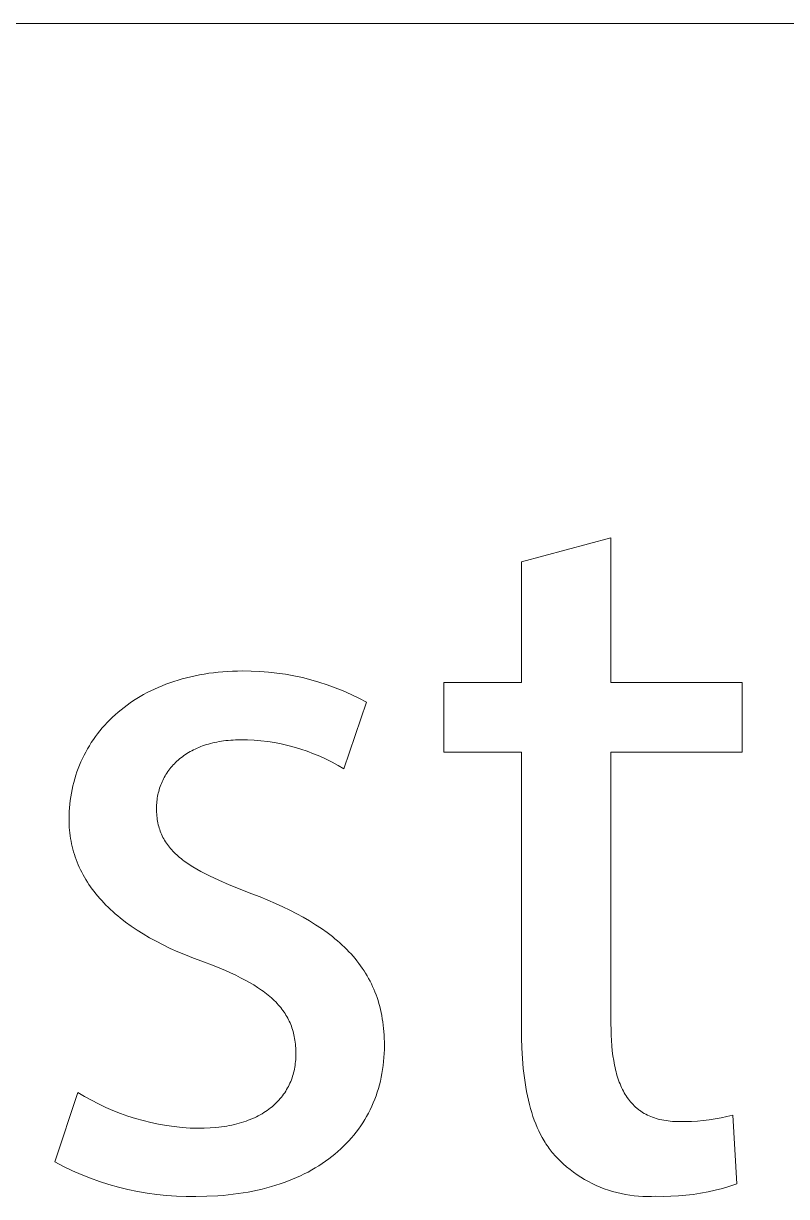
# Model space of a CAD drawing. Header units: millimetres. Extents: x 0 to 4030, y 0 to 2816.
# Drawn here: x 3224.49 to 3254.1, y 67.11 to 112.62 of the extents above; entities that cross this region are included whole.
import ezdxf

# ---------------------------------------------------------------- set-up
doc = ezdxf.new("R2010")
doc.units = ezdxf.units.MM
doc.header["$MEASUREMENT"] = 0
doc.layers.add('Domyślny', color=7, linetype='Continuous', true_color=0x000000)

msp = doc.modelspace()

# ---------------------------------------------------------------- linework, layer by layer
at = {"layer": 'Domyślny', "color": 18, "lineweight": 15, "true_color": 0x000000}
for p, q in [((2507.177, 112.62), (4026.414, 112.62)), ((3243.813, 91.734), (3247.288, 92.66)), ((3247.288, 92.66), (3247.288, 87.05)), ((3243.813, 87.05), (3243.813, 91.734)), ((3231.325, 87.351), (3231.5, 87.382)), ((3231.5, 87.382), (3231.678, 87.409)), ((3231.678, 87.409), (3231.859, 87.433)), ((3231.859, 87.433), (3232.042, 87.453)), ((3232.042, 87.453), (3232.228, 87.47)), ((3232.228, 87.47), (3232.416, 87.483)), ((3232.416, 87.483), (3232.607, 87.492)), ((3232.607, 87.492), (3232.8, 87.498)), ((3232.8, 87.498), (3232.996, 87.5)), ((3232.996, 87.5), (3233.329, 87.496)), ((3233.329, 87.496), (3233.663, 87.482)), ((3233.663, 87.482), (3233.996, 87.456)), ((3233.996, 87.456), (3234.327, 87.419)), ((3234.327, 87.419), (3234.658, 87.37)), ((3229.717, 86.865), (3229.866, 86.928)), ((3229.866, 86.928), (3230.017, 86.987)), ((3230.017, 86.987), (3230.171, 87.044)), ((3230.171, 87.044), (3230.327, 87.097)), ((3230.327, 87.097), (3230.487, 87.147)), ((3230.487, 87.147), (3230.649, 87.195)), ((3230.649, 87.195), (3230.814, 87.239)), ((3230.814, 87.239), (3230.981, 87.279)), ((3230.981, 87.279), (3231.152, 87.317)), ((3231.152, 87.317), (3231.325, 87.351)), ((3234.658, 87.37), (3234.986, 87.311)), ((3234.986, 87.311), (3235.312, 87.241)), ((3235.312, 87.241), (3235.636, 87.159)), ((3235.636, 87.159), (3235.957, 87.067)), ((3235.957, 87.067), (3236.275, 86.964)), ((3236.275, 86.964), (3236.588, 86.85)), ((3240.806, 84.352), (3240.806, 87.05)), ((3240.806, 87.05), (3243.813, 87.05)), ((3247.288, 87.05), (3252.375, 87.05)), ((3252.375, 87.05), (3252.375, 84.352)), ((3228.887, 86.431), (3229.018, 86.51)), ((3229.018, 86.51), (3229.152, 86.587)), ((3229.152, 86.587), (3229.289, 86.661)), ((3229.289, 86.661), (3229.429, 86.732)), ((3229.429, 86.732), (3229.572, 86.8)), ((3229.572, 86.8), (3229.717, 86.865)), ((3236.588, 86.85), (3236.898, 86.726)), ((3236.898, 86.726), (3237.204, 86.591)), ((3237.204, 86.591), (3237.504, 86.447)), ((3228.275, 85.996), (3228.392, 86.088)), ((3228.392, 86.088), (3228.511, 86.178)), ((3228.511, 86.178), (3228.633, 86.265)), ((3228.633, 86.265), (3228.758, 86.349)), ((3228.758, 86.349), (3228.887, 86.431)), ((3237.8, 86.292), (3236.928, 83.701)), ((3237.504, 86.447), (3237.8, 86.292)), ((3227.74, 85.502), (3227.841, 85.605)), ((3227.841, 85.605), (3227.945, 85.706)), ((3227.945, 85.706), (3228.052, 85.805)), ((3228.052, 85.805), (3228.162, 85.902)), ((3228.162, 85.902), (3228.275, 85.996)), ((3227.368, 85.067), (3227.456, 85.179)), ((3227.456, 85.179), (3227.547, 85.288)), ((3227.547, 85.288), (3227.642, 85.396)), ((3227.642, 85.396), (3227.74, 85.502)), ((3227.047, 84.6), (3227.122, 84.72)), ((3227.122, 84.72), (3227.201, 84.837)), ((3227.201, 84.837), (3227.282, 84.953)), ((3227.282, 84.953), (3227.368, 85.067)), ((3231.671, 84.666), (3231.593, 84.642)), ((3231.751, 84.687), (3231.671, 84.666)), ((3231.832, 84.708), (3231.751, 84.687)), ((3231.914, 84.727), (3231.832, 84.708)), ((3231.998, 84.744), (3231.914, 84.727)), ((3232.083, 84.76), (3231.998, 84.744)), ((3232.17, 84.774), (3232.083, 84.76)), ((3232.258, 84.787), (3232.17, 84.774)), ((3232.348, 84.798), (3232.258, 84.787)), ((3232.439, 84.807), (3232.348, 84.798)), ((3232.531, 84.815), (3232.439, 84.807)), ((3232.625, 84.821), (3232.531, 84.815)), ((3232.72, 84.825), (3232.625, 84.821)), ((3232.817, 84.828), (3232.72, 84.825)), ((3232.915, 84.829), (3232.817, 84.828)), ((3233.179, 84.825), (3232.915, 84.829)), ((3233.442, 84.812), (3233.179, 84.825)), ((3233.705, 84.79), (3233.442, 84.812)), ((3233.967, 84.759), (3233.705, 84.79)), ((3234.228, 84.719), (3233.967, 84.759)), ((3234.487, 84.67), (3234.228, 84.719)), ((3234.745, 84.612), (3234.487, 84.67)), ((3226.779, 84.106), (3226.841, 84.232)), ((3226.841, 84.232), (3226.906, 84.356)), ((3226.906, 84.356), (3226.975, 84.479)), ((3226.975, 84.479), (3227.047, 84.6)), ((3230.714, 84.216), (3230.656, 84.175)), ((3230.772, 84.256), (3230.714, 84.216)), ((3230.832, 84.296), (3230.772, 84.256)), ((3230.894, 84.334), (3230.832, 84.296)), ((3230.957, 84.37), (3230.894, 84.334)), ((3231.022, 84.406), (3230.957, 84.37)), ((3231.088, 84.44), (3231.022, 84.406)), ((3231.156, 84.473), (3231.088, 84.44)), ((3231.225, 84.504), (3231.156, 84.473)), ((3231.296, 84.535), (3231.225, 84.504)), ((3231.368, 84.564), (3231.296, 84.535)), ((3231.441, 84.591), (3231.368, 84.564)), ((3231.517, 84.617), (3231.441, 84.591)), ((3231.593, 84.642), (3231.517, 84.617)), ((3235, 84.545), (3234.745, 84.612)), ((3235.253, 84.469), (3235, 84.545)), ((3235.503, 84.385), (3235.253, 84.469)), ((3235.75, 84.292), (3235.503, 84.385)), ((3235.993, 84.19), (3235.75, 84.292)), ((3243.813, 84.352), (3240.806, 84.352)), ((3243.813, 73.696), (3243.813, 84.352)), ((3252.375, 84.352), (3247.288, 84.352)), ((3247.288, 84.352), (3247.288, 73.817)), ((3226.613, 83.718), (3226.665, 83.849)), ((3226.665, 83.849), (3226.72, 83.978)), ((3226.72, 83.978), (3226.779, 84.106)), ((3230.212, 83.754), (3230.17, 83.702)), ((3230.255, 83.804), (3230.212, 83.754)), ((3230.3, 83.854), (3230.255, 83.804)), ((3230.346, 83.903), (3230.3, 83.854)), ((3230.394, 83.951), (3230.346, 83.903)), ((3230.443, 83.998), (3230.394, 83.951)), ((3230.494, 84.044), (3230.443, 83.998)), ((3230.547, 84.088), (3230.494, 84.044)), ((3230.601, 84.132), (3230.547, 84.088)), ((3230.656, 84.175), (3230.601, 84.132)), ((3236.233, 84.08), (3235.993, 84.19)), ((3236.469, 83.962), (3236.233, 84.08)), ((3236.701, 83.836), (3236.469, 83.962)), ((3236.928, 83.701), (3236.701, 83.836)), ((3226.441, 83.18), (3226.479, 83.317)), ((3226.479, 83.317), (3226.52, 83.452)), ((3226.52, 83.452), (3226.565, 83.585)), ((3226.565, 83.585), (3226.613, 83.718)), ((3229.923, 83.316), (3229.894, 83.257)), ((3229.954, 83.373), (3229.923, 83.316)), ((3229.986, 83.43), (3229.954, 83.373)), ((3230.019, 83.486), (3229.986, 83.43)), ((3230.055, 83.541), (3230.019, 83.486)), ((3230.092, 83.596), (3230.055, 83.541)), ((3230.13, 83.649), (3230.092, 83.596)), ((3230.17, 83.702), (3230.13, 83.649)), ((3226.348, 82.764), (3226.376, 82.904)), ((3226.376, 82.904), (3226.406, 83.043)), ((3226.406, 83.043), (3226.441, 83.18)), ((3229.738, 82.83), (3229.722, 82.766)), ((3229.755, 82.893), (3229.738, 82.83)), ((3229.774, 82.955), (3229.755, 82.893)), ((3229.795, 83.017), (3229.774, 82.955)), ((3229.817, 83.078), (3229.795, 83.017)), ((3229.841, 83.138), (3229.817, 83.078)), ((3229.867, 83.198), (3229.841, 83.138)), ((3229.894, 83.257), (3229.867, 83.198)), ((3226.288, 82.338), (3226.304, 82.481)), ((3226.304, 82.481), (3226.325, 82.623)), ((3226.325, 82.623), (3226.348, 82.764)), ((3229.661, 82.374), (3229.657, 82.307)), ((3229.667, 82.44), (3229.661, 82.374)), ((3229.675, 82.506), (3229.667, 82.44)), ((3229.684, 82.572), (3229.675, 82.506)), ((3229.695, 82.637), (3229.684, 82.572)), ((3229.708, 82.702), (3229.695, 82.637)), ((3229.722, 82.766), (3229.708, 82.702)), ((3226.26, 81.902), (3226.266, 82.048)), ((3226.266, 82.048), (3226.275, 82.193)), ((3226.275, 82.193), (3226.288, 82.338)), ((3229.655, 82.239), (3229.654, 82.172)), ((3229.654, 82.172), (3229.655, 82.096)), ((3229.657, 82.307), (3229.655, 82.239)), ((3229.655, 82.096), (3229.657, 82.022)), ((3229.657, 82.022), (3229.661, 81.949)), ((3229.661, 81.949), (3229.667, 81.877)), ((3226.258, 81.756), (3226.26, 81.902)), ((3226.26, 81.646), (3226.258, 81.756)), ((3226.263, 81.538), (3226.26, 81.646)), ((3226.269, 81.43), (3226.263, 81.538)), ((3229.667, 81.877), (3229.675, 81.807)), ((3229.675, 81.807), (3229.684, 81.738)), ((3229.684, 81.738), (3229.696, 81.669)), ((3229.696, 81.669), (3229.708, 81.603)), ((3229.708, 81.603), (3229.723, 81.537)), ((3229.723, 81.537), (3229.739, 81.472)), ((3229.739, 81.472), (3229.757, 81.408)), ((3226.278, 81.322), (3226.269, 81.43)), ((3226.289, 81.216), (3226.278, 81.322)), ((3226.302, 81.11), (3226.289, 81.216)), ((3226.318, 81.004), (3226.302, 81.11)), ((3229.757, 81.408), (3229.777, 81.345)), ((3229.777, 81.345), (3229.799, 81.284)), ((3229.799, 81.284), (3229.822, 81.223)), ((3229.822, 81.223), (3229.847, 81.163)), ((3229.847, 81.163), (3229.874, 81.104)), ((3229.874, 81.104), (3229.903, 81.046)), ((3229.903, 81.046), (3229.933, 80.989)), ((3226.337, 80.899), (3226.318, 81.004)), ((3226.358, 80.795), (3226.337, 80.899)), ((3226.381, 80.691), (3226.358, 80.795)), ((3226.407, 80.589), (3226.381, 80.691)), ((3226.435, 80.486), (3226.407, 80.589)), ((3229.933, 80.989), (3229.965, 80.933)), ((3229.965, 80.933), (3229.999, 80.878)), ((3229.999, 80.878), (3230.035, 80.823)), ((3230.035, 80.823), (3230.073, 80.769)), ((3230.073, 80.769), (3230.112, 80.716)), ((3230.112, 80.716), (3230.153, 80.664)), ((3230.153, 80.664), (3230.197, 80.612)), ((3230.197, 80.612), (3230.241, 80.561)), ((3230.241, 80.561), (3230.288, 80.511)), ((3226.466, 80.385), (3226.435, 80.486)), ((3226.499, 80.284), (3226.466, 80.385)), ((3226.535, 80.184), (3226.499, 80.284)), ((3226.573, 80.084), (3226.535, 80.184)), ((3230.288, 80.511), (3230.337, 80.461)), ((3230.337, 80.461), (3230.387, 80.412)), ((3230.387, 80.412), (3230.439, 80.363)), ((3230.439, 80.363), (3230.494, 80.315)), ((3230.494, 80.315), (3230.55, 80.267)), ((3230.55, 80.267), (3230.608, 80.22)), ((3230.608, 80.22), (3230.667, 80.174)), ((3230.667, 80.174), (3230.729, 80.128)), ((3230.729, 80.128), (3230.792, 80.082)), ((3226.614, 79.985), (3226.573, 80.084)), ((3226.657, 79.887), (3226.614, 79.985)), ((3226.703, 79.79), (3226.657, 79.887)), ((3226.751, 79.693), (3226.703, 79.79)), ((3226.802, 79.597), (3226.751, 79.693)), ((3230.792, 80.082), (3230.925, 79.991)), ((3230.925, 79.991), (3231.065, 79.902)), ((3231.065, 79.902), (3231.213, 79.814)), ((3231.213, 79.814), (3231.369, 79.727)), ((3231.369, 79.727), (3231.532, 79.64)), ((3226.855, 79.502), (3226.802, 79.597)), ((3226.911, 79.407), (3226.855, 79.502)), ((3226.969, 79.313), (3226.911, 79.407)), ((3227.03, 79.22), (3226.969, 79.313)), ((3227.093, 79.128), (3227.03, 79.22)), ((3231.532, 79.64), (3231.703, 79.554)), ((3231.703, 79.554), (3232.069, 79.382)), ((3232.069, 79.382), (3232.467, 79.21)), ((3232.467, 79.21), (3233.358, 78.857)), ((3227.159, 79.036), (3227.093, 79.128)), ((3227.227, 78.945), (3227.159, 79.036)), ((3227.298, 78.855), (3227.227, 78.945)), ((3227.372, 78.766), (3227.298, 78.855)), ((3227.448, 78.678), (3227.372, 78.766)), ((3233.358, 78.857), (3233.671, 78.735)), ((3233.671, 78.735), (3233.975, 78.61)), ((3227.527, 78.59), (3227.448, 78.678)), ((3227.608, 78.503), (3227.527, 78.59)), ((3227.692, 78.417), (3227.608, 78.503)), ((3227.778, 78.332), (3227.692, 78.417)), ((3227.867, 78.247), (3227.778, 78.332)), ((3233.975, 78.61), (3234.269, 78.483)), ((3234.269, 78.483), (3234.554, 78.353)), ((3234.554, 78.353), (3234.828, 78.22)), ((3227.958, 78.164), (3227.867, 78.247)), ((3228.052, 78.081), (3227.958, 78.164)), ((3228.149, 77.999), (3228.052, 78.081)), ((3228.248, 77.918), (3228.149, 77.999)), ((3228.454, 77.758), (3228.248, 77.918)), ((3234.828, 78.22), (3235.093, 78.084)), ((3235.093, 78.084), (3235.348, 77.945)), ((3235.348, 77.945), (3235.593, 77.802)), ((3228.67, 77.602), (3228.454, 77.758)), ((3228.897, 77.449), (3228.67, 77.602)), ((3229.135, 77.3), (3228.897, 77.449)), ((3235.593, 77.802), (3235.829, 77.656)), ((3235.829, 77.656), (3236.055, 77.506)), ((3236.055, 77.506), (3236.27, 77.353)), ((3229.382, 77.154), (3229.135, 77.3)), ((3229.641, 77.012), (3229.382, 77.154)), ((3229.909, 76.874), (3229.641, 77.012)), ((3236.27, 77.353), (3236.375, 77.274)), ((3236.375, 77.274), (3236.476, 77.195)), ((3236.476, 77.195), (3236.576, 77.115)), ((3236.576, 77.115), (3236.672, 77.033)), ((3236.672, 77.033), (3236.767, 76.951)), ((3236.767, 76.951), (3236.859, 76.867)), ((3230.189, 76.739), (3229.909, 76.874)), ((3230.479, 76.608), (3230.189, 76.739)), ((3230.779, 76.482), (3230.479, 76.608)), ((3231.09, 76.359), (3230.779, 76.482)), ((3236.859, 76.867), (3236.948, 76.782)), ((3236.948, 76.782), (3237.035, 76.697)), ((3237.035, 76.697), (3237.119, 76.61)), ((3237.119, 76.61), (3237.201, 76.521)), ((3237.201, 76.521), (3237.281, 76.432)), ((3231.412, 76.24), (3231.09, 76.359)), ((3231.886, 76.059), (3231.412, 76.24)), ((3232.324, 75.877), (3231.886, 76.059)), ((3237.281, 76.432), (3237.358, 76.342)), ((3237.358, 76.342), (3237.432, 76.25)), ((3237.432, 76.25), (3237.504, 76.157)), ((3237.504, 76.157), (3237.573, 76.063)), ((3237.573, 76.063), (3237.64, 75.967)), ((3232.529, 75.786), (3232.324, 75.877)), ((3232.726, 75.694), (3232.529, 75.786)), ((3232.913, 75.601), (3232.726, 75.694)), ((3233.092, 75.508), (3232.913, 75.601)), ((3237.64, 75.967), (3237.705, 75.871)), ((3237.705, 75.871), (3237.767, 75.773)), ((3237.767, 75.773), (3237.826, 75.673)), ((3237.826, 75.673), (3237.883, 75.572)), ((3237.883, 75.572), (3237.938, 75.47)), ((3233.262, 75.413), (3233.092, 75.508)), ((3233.424, 75.318), (3233.262, 75.413)), ((3233.578, 75.221), (3233.424, 75.318)), ((3233.723, 75.123), (3233.578, 75.221)), ((3233.792, 75.073), (3233.723, 75.123)), ((3237.938, 75.47), (3237.99, 75.367)), ((3237.99, 75.367), (3238.039, 75.262)), ((3238.039, 75.262), (3238.086, 75.156)), ((3238.086, 75.156), (3238.13, 75.048)), ((3233.86, 75.023), (3233.792, 75.073)), ((3233.926, 74.973), (3233.86, 75.023)), ((3233.989, 74.922), (3233.926, 74.973)), ((3234.051, 74.87), (3233.989, 74.922)), ((3234.11, 74.818), (3234.051, 74.87)), ((3234.168, 74.766), (3234.11, 74.818)), ((3234.224, 74.713), (3234.168, 74.766)), ((3234.277, 74.66), (3234.224, 74.713)), ((3234.329, 74.606), (3234.277, 74.66)), ((3238.13, 75.048), (3238.172, 74.939)), ((3238.172, 74.939), (3238.212, 74.828)), ((3238.212, 74.828), (3238.249, 74.716)), ((3238.249, 74.716), (3238.283, 74.602)), ((3234.379, 74.551), (3234.329, 74.606)), ((3234.427, 74.496), (3234.379, 74.551)), ((3234.473, 74.44), (3234.427, 74.496)), ((3234.518, 74.384), (3234.473, 74.44)), ((3234.56, 74.327), (3234.518, 74.384)), ((3234.601, 74.269), (3234.56, 74.327)), ((3234.64, 74.211), (3234.601, 74.269)), ((3234.677, 74.152), (3234.64, 74.211)), ((3238.283, 74.602), (3238.315, 74.487)), ((3238.315, 74.487), (3238.344, 74.37)), ((3238.344, 74.37), (3238.371, 74.252)), ((3238.371, 74.252), (3238.395, 74.132)), ((3234.712, 74.092), (3234.677, 74.152)), ((3234.745, 74.032), (3234.712, 74.092)), ((3234.777, 73.971), (3234.745, 74.032)), ((3234.807, 73.909), (3234.777, 73.971)), ((3234.835, 73.846), (3234.807, 73.909)), ((3234.862, 73.782), (3234.835, 73.846)), ((3234.887, 73.718), (3234.862, 73.782)), ((3238.395, 74.132), (3238.416, 74.01)), ((3238.416, 74.01), (3238.435, 73.887)), ((3238.435, 73.887), (3238.452, 73.763)), ((3238.452, 73.763), (3238.466, 73.636)), ((3247.288, 73.817), (3247.291, 73.594)), ((3234.91, 73.653), (3234.887, 73.718)), ((3234.931, 73.587), (3234.91, 73.653)), ((3234.951, 73.52), (3234.931, 73.587)), ((3234.969, 73.452), (3234.951, 73.52)), ((3234.985, 73.384), (3234.969, 73.452)), ((3235, 73.314), (3234.985, 73.384)), ((3235.013, 73.243), (3235, 73.314)), ((3238.466, 73.636), (3238.478, 73.508)), ((3238.478, 73.508), (3238.486, 73.378)), ((3238.486, 73.378), (3238.493, 73.247)), ((3243.817, 73.273), (3243.813, 73.696)), ((3243.831, 72.862), (3243.817, 73.273)), ((3247.291, 73.594), (3247.297, 73.376)), ((3247.297, 73.376), (3247.307, 73.165)), ((3235.025, 73.172), (3235.013, 73.243)), ((3235.035, 73.099), (3235.025, 73.172)), ((3235.043, 73.026), (3235.035, 73.099)), ((3235.05, 72.951), (3235.043, 73.026)), ((3235.056, 72.876), (3235.05, 72.951)), ((3235.059, 72.799), (3235.056, 72.876)), ((3238.496, 72.818), (3238.49, 72.659)), ((3238.493, 73.247), (3238.497, 73.113)), ((3238.498, 72.978), (3238.496, 72.818)), ((3238.497, 73.113), (3238.498, 72.978)), ((3243.854, 72.465), (3243.831, 72.862)), ((3247.307, 73.165), (3247.322, 72.96)), ((3247.322, 72.96), (3247.342, 72.762)), ((3235.048, 72.345), (3235.054, 72.419)), ((3235.054, 72.419), (3235.059, 72.493)), ((3235.062, 72.722), (3235.059, 72.799)), ((3235.059, 72.493), (3235.061, 72.568)), ((3235.061, 72.568), (3235.062, 72.643)), ((3235.062, 72.643), (3235.062, 72.722)), ((3238.48, 72.502), (3238.467, 72.346)), ((3238.49, 72.659), (3238.48, 72.502)), ((3243.887, 72.081), (3243.854, 72.465)), ((3247.342, 72.762), (3247.366, 72.57)), ((3247.366, 72.57), (3247.395, 72.384)), ((3247.395, 72.384), (3247.428, 72.205)), ((3234.954, 71.847), (3234.973, 71.916)), ((3234.973, 71.916), (3234.99, 71.986)), ((3234.99, 71.986), (3235.005, 72.057)), ((3235.005, 72.057), (3235.019, 72.128)), ((3235.019, 72.128), (3235.03, 72.2)), ((3235.03, 72.2), (3235.04, 72.272)), ((3235.04, 72.272), (3235.048, 72.345)), ((3238.428, 72.04), (3238.403, 71.889)), ((3238.449, 72.192), (3238.428, 72.04)), ((3238.467, 72.346), (3238.449, 72.192)), ((3243.93, 71.711), (3243.887, 72.081)), ((3247.428, 72.205), (3247.447, 72.117)), ((3247.447, 72.117), (3247.467, 72.032)), ((3247.467, 72.032), (3247.488, 71.948)), ((3247.488, 71.948), (3247.51, 71.866)), ((3234.803, 71.448), (3234.833, 71.513)), ((3234.833, 71.513), (3234.861, 71.578)), ((3234.861, 71.578), (3234.887, 71.644)), ((3234.887, 71.644), (3234.911, 71.711)), ((3234.911, 71.711), (3234.934, 71.779)), ((3234.934, 71.779), (3234.954, 71.847)), ((3238.341, 71.593), (3238.304, 71.447)), ((3238.374, 71.74), (3238.341, 71.593)), ((3238.403, 71.889), (3238.374, 71.74)), ((3243.956, 71.531), (3243.93, 71.711)), ((3243.985, 71.355), (3243.956, 71.531)), ((3247.51, 71.866), (3247.534, 71.785)), ((3247.534, 71.785), (3247.559, 71.707)), ((3247.559, 71.707), (3247.585, 71.629)), ((3247.585, 71.629), (3247.613, 71.554)), ((3247.613, 71.554), (3247.642, 71.48)), ((3247.642, 71.48), (3247.672, 71.408)), ((3225.708, 68.456), (3226.594, 71.153)), ((3226.594, 71.153), (3226.858, 70.994)), ((3234.499, 70.965), (3234.544, 71.022)), ((3234.544, 71.022), (3234.586, 71.08)), ((3234.586, 71.08), (3234.627, 71.139)), ((3234.627, 71.139), (3234.666, 71.199)), ((3234.666, 71.199), (3234.703, 71.26)), ((3234.703, 71.26), (3234.738, 71.322)), ((3234.738, 71.322), (3234.772, 71.385)), ((3234.772, 71.385), (3234.803, 71.448)), ((3238.172, 71.021), (3238.12, 70.883)), ((3238.22, 71.161), (3238.172, 71.021)), ((3238.264, 71.303), (3238.22, 71.161)), ((3238.304, 71.447), (3238.264, 71.303)), ((3244.016, 71.182), (3243.985, 71.355)), ((3244.05, 71.013), (3244.016, 71.182)), ((3244.086, 70.847), (3244.05, 71.013)), ((3247.672, 71.408), (3247.703, 71.338)), ((3247.703, 71.338), (3247.736, 71.269)), ((3247.736, 71.269), (3247.771, 71.202)), ((3247.771, 71.202), (3247.807, 71.137)), ((3247.807, 71.137), (3247.844, 71.074)), ((3247.844, 71.074), (3247.882, 71.012)), ((3247.882, 71.012), (3247.922, 70.953)), ((3226.858, 70.994), (3227.127, 70.844)), ((3227.127, 70.844), (3227.401, 70.702)), ((3227.401, 70.702), (3227.68, 70.57)), ((3227.68, 70.57), (3227.963, 70.448)), ((3234.013, 70.501), (3234.075, 70.548)), ((3234.075, 70.548), (3234.135, 70.596)), ((3234.135, 70.596), (3234.192, 70.646)), ((3234.192, 70.646), (3234.248, 70.696)), ((3234.248, 70.696), (3234.302, 70.748)), ((3234.302, 70.748), (3234.354, 70.801)), ((3234.354, 70.801), (3234.404, 70.854)), ((3234.404, 70.854), (3234.453, 70.909)), ((3234.453, 70.909), (3234.499, 70.965)), ((3238.006, 70.613), (3237.944, 70.48)), ((3238.065, 70.747), (3238.006, 70.613)), ((3238.12, 70.883), (3238.065, 70.747)), ((3244.126, 70.685), (3244.086, 70.847)), ((3244.169, 70.527), (3244.126, 70.685)), ((3247.922, 70.953), (3247.964, 70.894)), ((3247.964, 70.894), (3248.007, 70.838)), ((3248.007, 70.838), (3248.051, 70.784)), ((3248.051, 70.784), (3248.097, 70.731)), ((3248.097, 70.731), (3248.145, 70.68)), ((3248.145, 70.68), (3248.193, 70.631)), ((3248.193, 70.631), (3248.244, 70.584)), ((3248.244, 70.584), (3248.296, 70.539)), ((3227.963, 70.448), (3228.25, 70.335)), ((3228.25, 70.335), (3228.541, 70.232)), ((3228.541, 70.232), (3228.834, 70.139)), ((3228.834, 70.139), (3229.131, 70.055)), ((3233.21, 70.07), (3233.293, 70.102)), ((3233.293, 70.102), (3233.374, 70.136)), ((3233.374, 70.136), (3233.452, 70.171)), ((3233.452, 70.171), (3233.529, 70.208)), ((3233.529, 70.208), (3233.604, 70.246)), ((3233.604, 70.246), (3233.677, 70.285)), ((3233.677, 70.285), (3233.748, 70.326)), ((3233.748, 70.326), (3233.817, 70.368)), ((3233.817, 70.368), (3233.885, 70.411)), ((3233.885, 70.411), (3233.95, 70.455)), ((3233.95, 70.455), (3234.013, 70.501)), ((3237.734, 70.096), (3237.657, 69.972)), ((3237.808, 70.222), (3237.734, 70.096)), ((3237.877, 70.35), (3237.808, 70.222)), ((3237.944, 70.48), (3237.877, 70.35)), ((3244.215, 70.372), (3244.169, 70.527)), ((3244.263, 70.221), (3244.215, 70.372)), ((3244.315, 70.074), (3244.263, 70.221)), ((3248.296, 70.539), (3248.322, 70.517)), ((3248.322, 70.517), (3248.349, 70.495)), ((3248.349, 70.495), (3248.377, 70.474)), ((3248.377, 70.474), (3248.405, 70.453)), ((3248.405, 70.453), (3248.433, 70.433)), ((3248.433, 70.433), (3248.461, 70.414)), ((3248.461, 70.414), (3248.49, 70.394)), ((3248.49, 70.394), (3248.519, 70.376)), ((3248.519, 70.376), (3248.579, 70.339)), ((3248.579, 70.339), (3248.641, 70.305)), ((3248.641, 70.305), (3248.704, 70.273)), ((3248.704, 70.273), (3248.769, 70.243)), ((3248.769, 70.243), (3248.835, 70.214)), ((3248.835, 70.214), (3248.903, 70.187)), ((3248.903, 70.187), (3248.973, 70.163)), ((3248.973, 70.163), (3249.044, 70.14)), ((3249.044, 70.14), (3249.118, 70.119)), ((3249.118, 70.119), (3249.192, 70.1)), ((3249.192, 70.1), (3249.269, 70.083)), ((3250.873, 70.059), (3251.103, 70.087)), ((3251.103, 70.087), (3251.333, 70.123)), ((3251.333, 70.123), (3251.561, 70.166)), ((3251.561, 70.166), (3251.788, 70.217)), ((3251.788, 70.217), (3252.013, 70.274)), ((3252.013, 70.274), (3252.174, 67.604)), ((3229.131, 70.055), (3229.431, 69.982)), ((3229.431, 69.982), (3229.733, 69.919)), ((3229.733, 69.919), (3230.037, 69.866)), ((3230.037, 69.866), (3230.342, 69.823)), ((3230.342, 69.823), (3230.649, 69.791)), ((3230.649, 69.791), (3230.956, 69.769)), ((3230.956, 69.769), (3231.264, 69.758)), ((3231.264, 69.758), (3231.503, 69.761)), ((3231.503, 69.761), (3231.734, 69.772)), ((3231.734, 69.772), (3231.956, 69.79)), ((3231.956, 69.79), (3232.065, 69.802)), ((3232.065, 69.802), (3232.171, 69.815)), ((3232.171, 69.815), (3232.275, 69.831)), ((3232.275, 69.831), (3232.378, 69.847)), ((3232.378, 69.847), (3232.478, 69.866)), ((3232.478, 69.866), (3232.577, 69.886)), ((3232.577, 69.886), (3232.673, 69.907)), ((3232.673, 69.907), (3232.767, 69.931)), ((3232.767, 69.931), (3232.86, 69.956)), ((3232.86, 69.956), (3232.95, 69.982)), ((3232.95, 69.982), (3233.039, 70.01)), ((3233.039, 70.01), (3233.126, 70.039)), ((3233.126, 70.039), (3233.21, 70.07)), ((3237.492, 69.73), (3237.405, 69.613)), ((3237.576, 69.85), (3237.492, 69.73)), ((3237.657, 69.972), (3237.576, 69.85)), ((3244.37, 69.931), (3244.315, 70.074)), ((3244.428, 69.791), (3244.37, 69.931)), ((3244.49, 69.656), (3244.428, 69.791)), ((3244.554, 69.524), (3244.49, 69.656)), ((3249.269, 70.083), (3249.347, 70.068)), ((3249.347, 70.068), (3249.427, 70.055)), ((3249.427, 70.055), (3249.509, 70.044)), ((3249.509, 70.044), (3249.593, 70.035)), ((3249.593, 70.035), (3249.678, 70.028)), ((3249.678, 70.028), (3249.766, 70.023)), ((3249.766, 70.023), (3249.855, 70.02)), ((3249.855, 70.02), (3249.946, 70.019)), ((3249.946, 70.019), (3250.178, 70.018)), ((3250.178, 70.018), (3250.41, 70.024)), ((3250.41, 70.024), (3250.642, 70.038)), ((3250.642, 70.038), (3250.873, 70.059)), ((3237.12, 69.274), (3237.019, 69.166)), ((3237.219, 69.385), (3237.12, 69.274)), ((3237.313, 69.498), (3237.219, 69.385)), ((3237.405, 69.613), (3237.313, 69.498)), ((3244.622, 69.396), (3244.554, 69.524)), ((3244.694, 69.272), (3244.622, 69.396)), ((3244.73, 69.211), (3244.694, 69.272)), ((3244.768, 69.151), (3244.73, 69.211)), ((3236.577, 68.758), (3236.458, 68.662)), ((3236.693, 68.856), (3236.577, 68.758)), ((3236.805, 68.957), (3236.693, 68.856)), ((3236.913, 69.06), (3236.805, 68.957)), ((3237.019, 69.166), (3236.913, 69.06)), ((3244.807, 69.093), (3244.768, 69.151)), ((3244.846, 69.035), (3244.807, 69.093)), ((3244.887, 68.978), (3244.846, 69.035)), ((3244.928, 68.923), (3244.887, 68.978)), ((3244.97, 68.868), (3244.928, 68.923)), ((3245.013, 68.814), (3244.97, 68.868)), ((3245.057, 68.762), (3245.013, 68.814)), ((3245.102, 68.71), (3245.057, 68.762)), ((3226.045, 68.279), (3225.708, 68.456)), ((3226.387, 68.114), (3226.045, 68.279)), ((3235.949, 68.304), (3235.814, 68.221)), ((3236.082, 68.389), (3235.949, 68.304)), ((3236.21, 68.478), (3236.082, 68.389)), ((3236.336, 68.568), (3236.21, 68.478)), ((3236.458, 68.662), (3236.336, 68.568)), ((3245.148, 68.66), (3245.102, 68.71)), ((3245.195, 68.61), (3245.148, 68.66)), ((3245.315, 68.49), (3245.195, 68.61)), ((3245.439, 68.374), (3245.315, 68.49)), ((3245.568, 68.263), (3245.439, 68.374)), ((3226.735, 67.961), (3226.387, 68.114)), ((3227.088, 67.82), (3226.735, 67.961)), ((3227.446, 67.692), (3227.088, 67.82)), ((3235.087, 67.848), (3234.932, 67.782)), ((3235.239, 67.917), (3235.087, 67.848)), ((3235.387, 67.989), (3235.239, 67.917)), ((3235.533, 68.063), (3235.387, 67.989)), ((3235.675, 68.141), (3235.533, 68.063)), ((3235.814, 68.221), (3235.675, 68.141)), ((3245.7, 68.156), (3245.568, 68.263)), ((3245.835, 68.053), (3245.7, 68.156)), ((3245.974, 67.956), (3245.835, 68.053)), ((3246.117, 67.863), (3245.974, 67.956)), ((3246.262, 67.775), (3246.117, 67.863)), ((3227.808, 67.576), (3227.446, 67.692)), ((3228.174, 67.472), (3227.808, 67.576)), ((3228.543, 67.382), (3228.174, 67.472)), ((3228.915, 67.304), (3228.543, 67.382)), ((3233.578, 67.36), (3233.395, 67.322)), ((3233.758, 67.402), (3233.578, 67.36)), ((3233.935, 67.447), (3233.758, 67.402)), ((3234.109, 67.496), (3233.935, 67.447)), ((3234.28, 67.547), (3234.109, 67.496)), ((3234.448, 67.601), (3234.28, 67.547)), ((3234.612, 67.658), (3234.448, 67.601)), ((3234.774, 67.719), (3234.612, 67.658)), ((3234.932, 67.782), (3234.774, 67.719)), ((3246.411, 67.693), (3246.262, 67.775)), ((3246.562, 67.615), (3246.411, 67.693)), ((3246.716, 67.543), (3246.562, 67.615)), ((3246.872, 67.476), (3246.716, 67.543)), ((3247.03, 67.414), (3246.872, 67.476)), ((3247.191, 67.358), (3247.03, 67.414)), ((3247.353, 67.308), (3247.191, 67.358)), ((3251.339, 67.355), (3251.055, 67.291)), ((3251.62, 67.428), (3251.339, 67.355)), ((3251.898, 67.511), (3251.62, 67.428)), ((3252.174, 67.604), (3251.898, 67.511)), ((3229.29, 67.24), (3228.915, 67.304)), ((3229.666, 67.188), (3229.29, 67.24)), ((3230.044, 67.15), (3229.666, 67.188)), ((3230.424, 67.125), (3230.044, 67.15)), ((3230.804, 67.112), (3230.424, 67.125)), ((3231.184, 67.114), (3230.804, 67.112)), ((3231.612, 67.121), (3231.184, 67.114)), ((3232.029, 67.142), (3231.612, 67.121)), ((3232.233, 67.157), (3232.029, 67.142)), ((3232.434, 67.177), (3232.233, 67.157)), ((3232.632, 67.199), (3232.434, 67.177)), ((3232.827, 67.225), (3232.632, 67.199)), ((3233.02, 67.254), (3232.827, 67.225)), ((3233.209, 67.286), (3233.02, 67.254)), ((3233.395, 67.322), (3233.209, 67.286)), ((3247.517, 67.263), (3247.353, 67.308)), ((3247.682, 67.224), (3247.517, 67.263)), ((3247.849, 67.191), (3247.682, 67.224)), ((3248.016, 67.163), (3247.849, 67.191)), ((3248.185, 67.141), (3248.016, 67.163)), ((3248.354, 67.126), (3248.185, 67.141)), ((3248.524, 67.115), (3248.354, 67.126)), ((3248.693, 67.111), (3248.524, 67.115)), ((3248.863, 67.113), (3248.693, 67.111)), ((3249.033, 67.12), (3248.863, 67.113)), ((3249.324, 67.115), (3249.033, 67.12)), ((3249.614, 67.12), (3249.324, 67.115)), ((3249.904, 67.134), (3249.614, 67.12)), ((3250.194, 67.159), (3249.904, 67.134)), ((3250.482, 67.193), (3250.194, 67.159)), ((3250.77, 67.237), (3250.482, 67.193)), ((3251.055, 67.291), (3250.77, 67.237))]:
    msp.add_line(p, q, dxfattribs=at)

doc.saveas('drawing.dxf')
